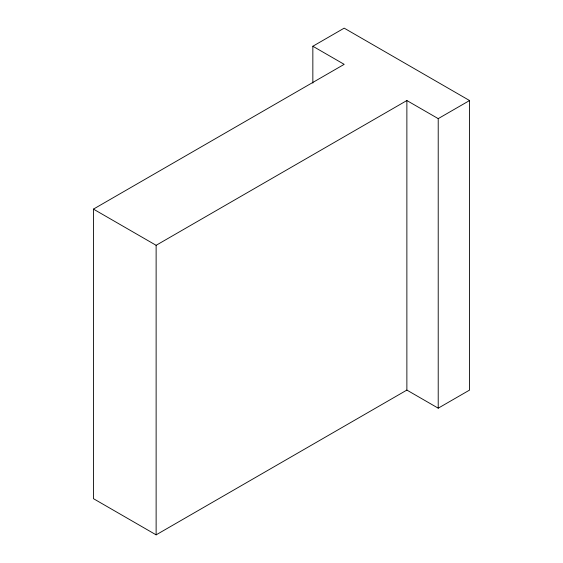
<?xml version="1.0" encoding="UTF-8"?>
<svg xmlns="http://www.w3.org/2000/svg" width="563" height="563" viewBox="0 0 563 563"><rect width="100%" height="100%" fill="white"/><g stroke="black" fill="none" stroke-linecap="round" stroke-linejoin="round"><path stroke-width="0.84" d="M312.845 46.243L344.19 28.15L469.563 100.538L469.563 390.082L438.218 408.175L406.873 390.082L156.127 534.85L93.437 498.656L93.437 209.112L344.19 64.344L312.845 46.243L312.845 83.099M93.437 209.112L156.127 245.306L406.873 100.538L438.218 118.631L469.563 100.538M438.218 118.631L438.218 408.175M406.873 100.538L406.873 390.082M156.127 245.306L156.127 534.85"/></g></svg>
